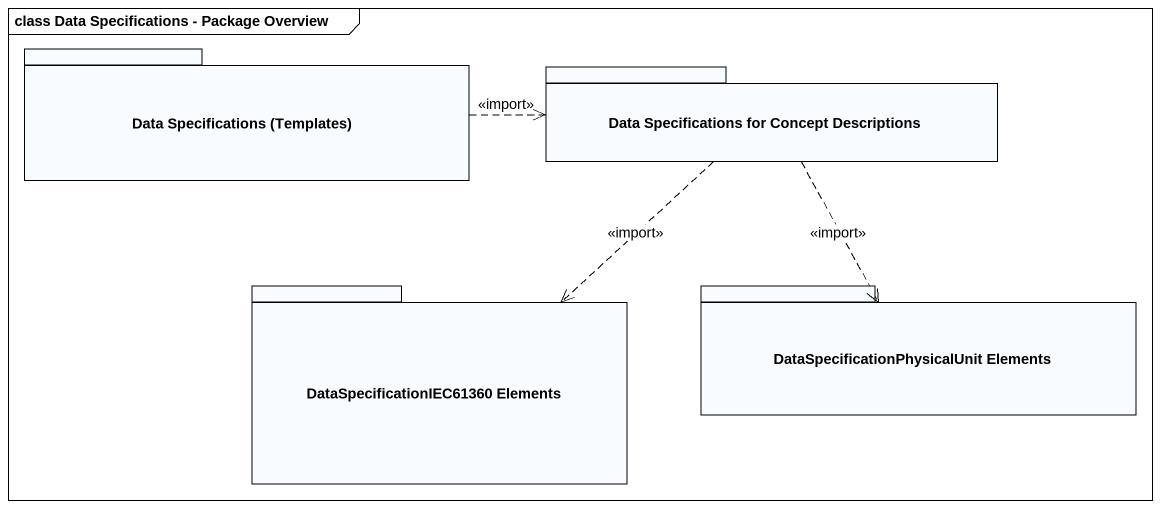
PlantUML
@startuml
mainframe class Data Specifications - Package Overview
package "Data Specifications (Templates)" as Data_Specifications {
}
package "Data Specifications for Concept Descriptions" as Data_Specifications_for {
}
package "DataSpecificationIEC61360 Elements" as DataSpecificationIEC61360 {
}
package "DataSpecificationPhysicalUnit Elements" as DataSpecificationPhysicalUni {
}
Data_Specifications .right.> Data_Specifications_for : <<import>>
Data_Specifications_for ..> DataSpecificationIEC61360 : <<import>>
Data_Specifications_for ..> DataSpecificationPhysicalUni : <<import>>
@enduml
